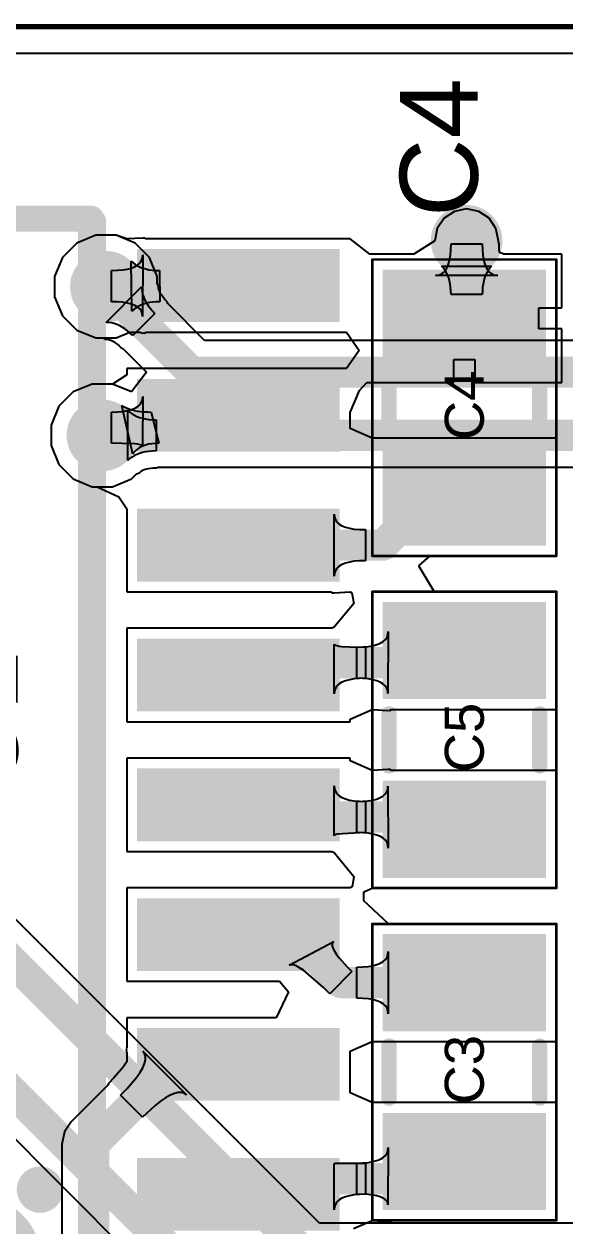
# Model space of a CAD drawing. Header units: inches. Extents: x 19.4 to 70.8, y 64.2 to 87.4.
# Drawn here: x 39.94 to 45.23, y 74.99 to 86.75 of the extents above; entities that cross this region are included whole.
import ezdxf

# ---------------------------------------------------------------- set-up
doc = ezdxf.new("R2010")
doc.units = ezdxf.units.IN
for name, color, linetype in [('Board', 56, 'Continuous'), ('Bottom Layer', 5, 'Continuous'), ('Mechanical 12', 56, 'Continuous'), ('Mechanical 16', 56, 'Continuous'), ('Top Courtyard', 56, 'Continuous'), ('Top Layer', 1, 'Continuous'), ('Top Overlay', 2, 'Continuous'), ('Top Paste', 8, 'Continuous'), ('Top Solder', 216, 'Continuous'), ('Via Holes', 16, 'Continuous')]:
    doc.layers.add(name, color=color, linetype=linetype)
doc.styles.add('Arial', font='', dxfattribs={"height": 0.2})
doc.styles.get('Arial').set_extended_font_data('Arial')

# ---------------------------------------------------------------- blocks, each defined once
blk = doc.blocks.new('C0805_4')
at = {"layer": 'Top Layer'}
for points in [[(0.75, 1.3), (0.75, 0.45), (-0.75, 0.45), (-0.75, 1.3)], [(0.75, -0.45), (0.75, -1.3), (-0.75, -1.3), (-0.75, -0.45)]]:
    blk.add_hatch(color=1, dxfattribs=at).paths.add_polyline_path(points)
at = {"layer": 'Top Paste'}
for points in [[(0.75, 1.3), (0.75, 0.45), (-0.75, 0.45), (-0.75, 1.3)], [(0.75, -0.45), (0.75, -1.3), (-0.75, -1.3), (-0.75, -0.45)]]:
    blk.add_hatch(color=8, dxfattribs=at).paths.add_polyline_path(points)
at = {"layer": 'Top Solder'}
for points in [[(0.8, 1.35), (0.8, 0.4), (-0.8, 0.4), (-0.8, 1.35)], [(0.8, -0.4), (0.8, -1.35), (-0.8, -1.35), (-0.8, -0.4)]]:
    blk.add_hatch(color=216, dxfattribs=at).paths.add_polyline_path(points)
at = {"layer": 'Top Courtyard'}
for points in [[(-0.9, 1.45, 0.0254, 0.0254, 0), (-0.9, -1.45, 0.0254, 0.0254, 0)], [(0.9, 1.45, 0.0254, 0.0254, 0), (-0.9, 1.45, 0.0254, 0.0254, 0)], [(0.9, 1.45, 0.0254, 0.0254, 0), (0.9, -1.45, 0.0254, 0.0254, 0)], [(0.9, -1.45, 0.0254, 0.0254, 0), (-0.9, -1.45, 0.0254, 0.0254, 0)]]:
    blk.add_lwpolyline(points, format="xyseb", dxfattribs=at)
for points in [[(-0.906, 1.45, 0.0127, 0.0127, 1), (-0.894, 1.45, 0.0127, 0.0127, 1)], [(-0.906, 1.45, 0.0127, 0.0127, 1), (-0.894, 1.45, 0.0127, 0.0127, 1)], [(0.894, 1.45, 0.0127, 0.0127, 1), (0.906, 1.45, 0.0127, 0.0127, 1)], [(0.894, 1.45, 0.0127, 0.0127, 1), (0.906, 1.45, 0.0127, 0.0127, 1)], [(-0.906, -1.45, 0.0127, 0.0127, 1), (-0.894, -1.45, 0.0127, 0.0127, 1)], [(-0.906, -1.45, 0.0127, 0.0127, 1), (-0.894, -1.45, 0.0127, 0.0127, 1)], [(0.894, -1.45, 0.0127, 0.0127, 1), (0.906, -1.45, 0.0127, 0.0127, 1)], [(0.894, -1.45, 0.0127, 0.0127, 1), (0.906, -1.45, 0.0127, 0.0127, 1)]]:
    blk.add_lwpolyline(points, format="xyseb", close=True, dxfattribs=at)
at = {"layer": 'Top Overlay'}
for points in [[(-0.737, 0.254, 0.152, 0.152, 0), (-0.737, -0.254, 0.152, 0.152, 0)], [(0.737, -0.254, 0.152, 0.152, 0), (0.737, 0.254, 0.152, 0.152, 0)]]:
    blk.add_lwpolyline(points, format="xyseb", dxfattribs=at)
for points in [[(-0.775, 0.254, 0.0762, 0.0762, 1), (-0.699, 0.254, 0.0762, 0.0762, 1)], [(0.699, 0.254, 0.0762, 0.0762, 1), (0.775, 0.254, 0.0762, 0.0762, 1)], [(-0.775, -0.254, 0.0762, 0.0762, 1), (-0.699, -0.254, 0.0762, 0.0762, 1)], [(0.699, -0.254, 0.0762, 0.0762, 1), (0.775, -0.254, 0.0762, 0.0762, 1)]]:
    blk.add_lwpolyline(points, format="xyseb", close=True, dxfattribs=at)
at = {"layer": 'Mechanical 12', "style": 'Arial'}
blk.add_text('C5', height=0.381, rotation=-90, dxfattribs=at).set_placement((-0.19, 0.317))
blk = doc.blocks.new('C0805_5')
at = {"layer": 'Top Layer'}
for points in [[(0.75, 1.3), (0.75, 0.45), (-0.75, 0.45), (-0.75, 1.3)], [(0.75, -0.45), (0.75, -1.3), (-0.75, -1.3), (-0.75, -0.45)]]:
    blk.add_hatch(color=1, dxfattribs=at).paths.add_polyline_path(points)
at = {"layer": 'Top Paste'}
for points in [[(0.75, 1.3), (0.75, 0.45), (-0.75, 0.45), (-0.75, 1.3)], [(0.75, -0.45), (0.75, -1.3), (-0.75, -1.3), (-0.75, -0.45)]]:
    blk.add_hatch(color=8, dxfattribs=at).paths.add_polyline_path(points)
at = {"layer": 'Top Solder'}
for points in [[(0.8, 1.35), (0.8, 0.4), (-0.8, 0.4), (-0.8, 1.35)], [(0.8, -0.4), (0.8, -1.35), (-0.8, -1.35), (-0.8, -0.4)]]:
    blk.add_hatch(color=216, dxfattribs=at).paths.add_polyline_path(points)
at = {"layer": 'Top Courtyard'}
for points in [[(-0.9, 1.45, 0.0254, 0.0254, 0), (-0.9, -1.45, 0.0254, 0.0254, 0)], [(0.9, 1.45, 0.0254, 0.0254, 0), (-0.9, 1.45, 0.0254, 0.0254, 0)], [(0.9, 1.45, 0.0254, 0.0254, 0), (0.9, -1.45, 0.0254, 0.0254, 0)], [(0.9, -1.45, 0.0254, 0.0254, 0), (-0.9, -1.45, 0.0254, 0.0254, 0)]]:
    blk.add_lwpolyline(points, format="xyseb", dxfattribs=at)
for points in [[(-0.906, 1.45, 0.0127, 0.0127, 1), (-0.894, 1.45, 0.0127, 0.0127, 1)], [(-0.906, 1.45, 0.0127, 0.0127, 1), (-0.894, 1.45, 0.0127, 0.0127, 1)], [(0.894, 1.45, 0.0127, 0.0127, 1), (0.906, 1.45, 0.0127, 0.0127, 1)], [(0.894, 1.45, 0.0127, 0.0127, 1), (0.906, 1.45, 0.0127, 0.0127, 1)], [(-0.906, -1.45, 0.0127, 0.0127, 1), (-0.894, -1.45, 0.0127, 0.0127, 1)], [(-0.906, -1.45, 0.0127, 0.0127, 1), (-0.894, -1.45, 0.0127, 0.0127, 1)], [(0.894, -1.45, 0.0127, 0.0127, 1), (0.906, -1.45, 0.0127, 0.0127, 1)], [(0.894, -1.45, 0.0127, 0.0127, 1), (0.906, -1.45, 0.0127, 0.0127, 1)]]:
    blk.add_lwpolyline(points, format="xyseb", close=True, dxfattribs=at)
at = {"layer": 'Top Overlay'}
for points in [[(-0.737, 0.254, 0.152, 0.152, 0), (-0.737, -0.254, 0.152, 0.152, 0)], [(0.737, -0.254, 0.152, 0.152, 0), (0.737, 0.254, 0.152, 0.152, 0)]]:
    blk.add_lwpolyline(points, format="xyseb", dxfattribs=at)
for points in [[(-0.775, 0.254, 0.0762, 0.0762, 1), (-0.699, 0.254, 0.0762, 0.0762, 1)], [(0.698, 0.254, 0.0762, 0.0762, 1), (0.775, 0.254, 0.0762, 0.0762, 1)], [(-0.775, -0.254, 0.0762, 0.0762, 1), (-0.699, -0.254, 0.0762, 0.0762, 1)], [(0.698, -0.254, 0.0762, 0.0762, 1), (0.775, -0.254, 0.0762, 0.0762, 1)]]:
    blk.add_lwpolyline(points, format="xyseb", close=True, dxfattribs=at)
at = {"layer": 'Mechanical 12', "style": 'Arial'}
blk.add_text('C4', height=0.381, rotation=-90, dxfattribs=at).set_placement((-0.19, 0.317))
blk = doc.blocks.new('C0805_6')
at = {"layer": 'Top Layer'}
for points in [[(0.75, 1.3), (0.75, 0.45), (-0.75, 0.45), (-0.75, 1.3)], [(0.75, -0.45), (0.75, -1.3), (-0.75, -1.3), (-0.75, -0.45)]]:
    blk.add_hatch(color=1, dxfattribs=at).paths.add_polyline_path(points)
at = {"layer": 'Top Paste'}
for points in [[(0.75, 1.3), (0.75, 0.45), (-0.75, 0.45), (-0.75, 1.3)], [(0.75, -0.45), (0.75, -1.3), (-0.75, -1.3), (-0.75, -0.45)]]:
    blk.add_hatch(color=8, dxfattribs=at).paths.add_polyline_path(points)
at = {"layer": 'Top Solder'}
for points in [[(0.8, 1.35), (0.8, 0.4), (-0.8, 0.4), (-0.8, 1.35)], [(0.8, -0.4), (0.8, -1.35), (-0.8, -1.35), (-0.8, -0.4)]]:
    blk.add_hatch(color=216, dxfattribs=at).paths.add_polyline_path(points)
at = {"layer": 'Top Courtyard'}
for points in [[(-0.9, 1.45, 0.0254, 0.0254, 0), (-0.9, -1.45, 0.0254, 0.0254, 0)], [(0.9, 1.45, 0.0254, 0.0254, 0), (-0.9, 1.45, 0.0254, 0.0254, 0)], [(0.9, 1.45, 0.0254, 0.0254, 0), (0.9, -1.45, 0.0254, 0.0254, 0)], [(0.9, -1.45, 0.0254, 0.0254, 0), (-0.9, -1.45, 0.0254, 0.0254, 0)]]:
    blk.add_lwpolyline(points, format="xyseb", dxfattribs=at)
for points in [[(-0.906, 1.45, 0.0127, 0.0127, 1), (-0.894, 1.45, 0.0127, 0.0127, 1)], [(-0.906, 1.45, 0.0127, 0.0127, 1), (-0.894, 1.45, 0.0127, 0.0127, 1)], [(0.894, 1.45, 0.0127, 0.0127, 1), (0.906, 1.45, 0.0127, 0.0127, 1)], [(0.894, 1.45, 0.0127, 0.0127, 1), (0.906, 1.45, 0.0127, 0.0127, 1)], [(-0.906, -1.45, 0.0127, 0.0127, 1), (-0.894, -1.45, 0.0127, 0.0127, 1)], [(-0.906, -1.45, 0.0127, 0.0127, 1), (-0.894, -1.45, 0.0127, 0.0127, 1)], [(0.894, -1.45, 0.0127, 0.0127, 1), (0.906, -1.45, 0.0127, 0.0127, 1)], [(0.894, -1.45, 0.0127, 0.0127, 1), (0.906, -1.45, 0.0127, 0.0127, 1)]]:
    blk.add_lwpolyline(points, format="xyseb", close=True, dxfattribs=at)
at = {"layer": 'Top Overlay'}
for points in [[(-0.737, -0.254, 0.152, 0.152, 0), (-0.737, 0.254, 0.152, 0.152, 0)], [(0.737, -0.254, 0.152, 0.152, 0), (0.737, 0.254, 0.152, 0.152, 0)]]:
    blk.add_lwpolyline(points, format="xyseb", dxfattribs=at)
for points in [[(-0.775, 0.254, 0.0762, 0.0762, 1), (-0.699, 0.254, 0.0762, 0.0762, 1)], [(0.699, 0.254, 0.0762, 0.0762, 1), (0.775, 0.254, 0.0762, 0.0762, 1)], [(-0.775, -0.254, 0.0762, 0.0762, 1), (-0.699, -0.254, 0.0762, 0.0762, 1)], [(0.699, -0.254, 0.0762, 0.0762, 1), (0.775, -0.254, 0.0762, 0.0762, 1)]]:
    blk.add_lwpolyline(points, format="xyseb", close=True, dxfattribs=at)
at = {"layer": 'Mechanical 12', "style": 'Arial'}
blk.add_text('C3', height=0.381, rotation=-90, dxfattribs=at).set_placement((-0.19, 0.317))
blk = doc.blocks.new('SOIC16N_9')
at = {"layer": 'Top Layer'}
for points in [[(-1.6, 4.75), (-1.6, 4.14), (-3.48, 4.14), (-3.48, 4.75)], [(3.48, 4.75), (3.48, 4.14), (1.6, 4.14), (1.6, 4.75)], [(-1.6, 3.48), (-1.6, 2.87), (-3.48, 2.87), (-3.48, 3.48)], [(3.48, 3.48), (3.48, 2.87), (1.6, 2.87), (1.6, 3.48)], [(-1.6, 2.21), (-1.6, 1.6), (-3.48, 1.6), (-3.48, 2.21)], [(3.48, 2.21), (3.48, 1.6), (1.6, 1.6), (1.6, 2.21)], [(-1.6, 0.94), (-1.6, 0.33), (-3.48, 0.33), (-3.48, 0.94)], [(3.48, 0.94), (3.48, 0.33), (1.6, 0.33), (1.6, 0.94)], [(-1.6, -0.33), (-1.6, -0.94), (-3.48, -0.94), (-3.48, -0.33)], [(3.48, -0.33), (3.48, -0.94), (1.6, -0.94), (1.6, -0.33)], [(-1.6, -1.6), (-1.6, -2.21), (-3.48, -2.21), (-3.48, -1.6)], [(3.48, -1.6), (3.48, -2.21), (1.6, -2.21), (1.6, -1.6)], [(-1.6, -2.87), (-1.6, -3.48), (-3.48, -3.48), (-3.48, -2.87)], [(3.48, -2.87), (3.48, -3.48), (1.6, -3.48), (1.6, -2.87)], [(-1.6, -4.14), (-1.6, -4.75), (-3.48, -4.75), (-3.48, -4.14)], [(3.48, -4.14), (3.48, -4.75), (1.6, -4.75), (1.6, -4.14)]]:
    blk.add_hatch(color=1, dxfattribs=at).paths.add_polyline_path(points)
at = {"layer": 'Top Paste'}
for points in [[(-1.6, 4.75), (-1.6, 4.14), (-3.48, 4.14), (-3.48, 4.75)], [(3.48, 4.75), (3.48, 4.14), (1.6, 4.14), (1.6, 4.75)], [(-1.6, 3.48), (-1.6, 2.87), (-3.48, 2.87), (-3.48, 3.48)], [(3.48, 3.48), (3.48, 2.87), (1.6, 2.87), (1.6, 3.48)], [(-1.6, 2.21), (-1.6, 1.6), (-3.48, 1.6), (-3.48, 2.21)], [(3.48, 2.21), (3.48, 1.6), (1.6, 1.6), (1.6, 2.21)], [(-1.6, 0.94), (-1.6, 0.33), (-3.48, 0.33), (-3.48, 0.94)], [(3.48, 0.94), (3.48, 0.33), (1.6, 0.33), (1.6, 0.94)], [(-1.6, -0.33), (-1.6, -0.94), (-3.48, -0.94), (-3.48, -0.33)], [(3.48, -0.33), (3.48, -0.94), (1.6, -0.94), (1.6, -0.33)], [(-1.6, -1.6), (-1.6, -2.21), (-3.48, -2.21), (-3.48, -1.6)], [(3.48, -1.6), (3.48, -2.21), (1.6, -2.21), (1.6, -1.6)], [(-1.6, -2.87), (-1.6, -3.48), (-3.48, -3.48), (-3.48, -2.87)], [(3.48, -2.87), (3.48, -3.48), (1.6, -3.48), (1.6, -2.87)], [(-1.6, -4.14), (-1.6, -4.75), (-3.48, -4.75), (-3.48, -4.14)], [(3.48, -4.14), (3.48, -4.75), (1.6, -4.75), (1.6, -4.14)]]:
    blk.add_hatch(color=8, dxfattribs=at).paths.add_polyline_path(points)
at = {"layer": 'Top Solder'}
for points in [[(-1.549, 4.801), (-1.549, 4.089), (-3.531, 4.089), (-3.531, 4.801)], [(3.531, 4.801), (3.531, 4.089), (1.549, 4.089), (1.549, 4.801)], [(-1.549, 3.531), (-1.549, 2.819), (-3.531, 2.819), (-3.531, 3.531)], [(3.531, 3.531), (3.531, 2.819), (1.549, 2.819), (1.549, 3.531)], [(-1.549, 2.261), (-1.549, 1.549), (-3.531, 1.549), (-3.531, 2.261)], [(3.531, 2.261), (3.531, 1.549), (1.549, 1.549), (1.549, 2.261)], [(-1.549, 0.991), (-1.549, 0.279), (-3.531, 0.279), (-3.531, 0.991)], [(3.531, 0.991), (3.531, 0.279), (1.549, 0.279), (1.549, 0.991)], [(-1.549, -0.279), (-1.549, -0.991), (-3.531, -0.991), (-3.531, -0.279)], [(3.531, -0.279), (3.531, -0.991), (1.549, -0.991), (1.549, -0.279)], [(-1.549, -1.549), (-1.549, -2.261), (-3.531, -2.261), (-3.531, -1.549)], [(3.531, -1.549), (3.531, -2.261), (1.549, -2.261), (1.549, -1.549)], [(-1.549, -2.819), (-1.549, -3.531), (-3.531, -3.531), (-3.531, -2.819)], [(3.531, -2.819), (3.531, -3.531), (1.549, -3.531), (1.549, -2.819)], [(-1.549, -4.089), (-1.549, -4.801), (-3.531, -4.801), (-3.531, -4.089)], [(3.531, -4.089), (3.531, -4.801), (1.549, -4.801), (1.549, -4.089)]]:
    blk.add_hatch(color=216, dxfattribs=at).paths.add_polyline_path(points)
at = {"layer": 'Mechanical 16'}
for points in [[(-1.1, 5, 0.254, 0.254, 0), (-1.1, -5.1, 0.254, 0.254, 0)], [(1.1, 5, 0.254, 0.254, 0), (-1, 5, 0.254, 0.254, 0)], [(1.1, 5, 0.254, 0.254, 0), (1.1, -5.1, 0.254, 0.254, 0)], [(1.1, -5.1, 0.254, 0.254, 0), (-1.1, -5.1, 0.254, 0.254, 0)]]:
    blk.add_lwpolyline(points, format="xyseb", dxfattribs=at)
for points in [[(-1.163, 5, 0.127, 0.127, 1), (-1.036, 5, 0.127, 0.127, 1)], [(-1.063, 5, 0.127, 0.127, 1), (-0.936, 5, 0.127, 0.127, 1)], [(1.037, 5, 0.127, 0.127, 1), (1.164, 5, 0.127, 0.127, 1)], [(1.037, 5, 0.127, 0.127, 1), (1.164, 5, 0.127, 0.127, 1)], [(-0.5, 4.4, 0.254, 0.254, 1), (-0.7, 4.4, 0.254, 0.254, 1)], [(-0.763, 4.4, 0.127, 0.127, 1), (-0.636, 4.4, 0.127, 0.127, 1)], [(-0.563, 4.4, 0.127, 0.127, 1), (-0.436, 4.4, 0.127, 0.127, 1)], [(-1.163, -5.1, 0.127, 0.127, 1), (-1.036, -5.1, 0.127, 0.127, 1)], [(-1.163, -5.1, 0.127, 0.127, 1), (-1.036, -5.1, 0.127, 0.127, 1)], [(1.037, -5.1, 0.127, 0.127, 1), (1.164, -5.1, 0.127, 0.127, 1)], [(1.037, -5.1, 0.127, 0.127, 1), (1.164, -5.1, 0.127, 0.127, 1)]]:
    blk.add_lwpolyline(points, format="xyseb", close=True, dxfattribs=at)
at = {"layer": 'Top Overlay'}
for points in [[(-1.6, 5.075, 0.203, 0.203, 0), (-3.475, 5.084, 0.203, 0.203, 0)], [(-1.143, 5.08, 0.203, 0.203, 0), (-1.143, -5.08, 0.203, 0.203, 0)], [(-0.508, 5.08, 0.203, 0.203, 0), (-1.143, 5.08, 0.203, 0.203, 0)], [(0.508, 5.08, 0.203, 0.203, -1), (-0.508, 5.08, 0.203, 0.203, 0)], [(1.143, 5.08, 0.203, 0.203, 0), (0.508, 5.08, 0.203, 0.203, 0)], [(1.143, 5.08, 0.203, 0.203, 0), (1.143, -5.08, 0.203, 0.203, 0)], [(1.143, -5.08, 0.203, 0.203, 0), (-1.143, -5.08, 0.203, 0.203, 0)]]:
    blk.add_lwpolyline(points, format="xyseb", dxfattribs=at)
for points in [[(-3.526, 5.084, 0.102, 0.102, 1), (-3.424, 5.084, 0.102, 0.102, 1)], [(-1.651, 5.075, 0.102, 0.102, 1), (-1.549, 5.075, 0.102, 0.102, 1)], [(-1.194, 5.08, 0.102, 0.102, 1), (-1.092, 5.08, 0.102, 0.102, 1)], [(-1.194, 5.08, 0.102, 0.102, 1), (-1.092, 5.08, 0.102, 0.102, 1)], [(-0.559, 5.08, 0.102, 0.102, 1), (-0.457, 5.08, 0.102, 0.102, 1)], [(-0.559, 5.08, 0.102, 0.102, 1), (-0.457, 5.08, 0.102, 0.102, 1)], [(0.457, 5.08, 0.102, 0.102, 1), (0.559, 5.08, 0.102, 0.102, 1)], [(0.457, 5.08, 0.102, 0.102, 1), (0.559, 5.08, 0.102, 0.102, 1)], [(1.092, 5.08, 0.102, 0.102, 1), (1.194, 5.08, 0.102, 0.102, 1)], [(1.092, 5.08, 0.102, 0.102, 1), (1.194, 5.08, 0.102, 0.102, 1)], [(-1.194, -5.08, 0.102, 0.102, 1), (-1.092, -5.08, 0.102, 0.102, 1)], [(-1.194, -5.08, 0.102, 0.102, 1), (-1.092, -5.08, 0.102, 0.102, 1)], [(1.092, -5.08, 0.102, 0.102, 1), (1.194, -5.08, 0.102, 0.102, 1)], [(1.092, -5.08, 0.102, 0.102, 1), (1.194, -5.08, 0.102, 0.102, 1)]]:
    blk.add_lwpolyline(points, format="xyseb", close=True, dxfattribs=at)
at = {"layer": 'Mechanical 12', "style": 'Arial'}
blk.add_text('U1', height=0.762, rotation=-90, dxfattribs=at).set_placement((-0.381, 0.485))

msp = doc.modelspace()

# ---------------------------------------------------------------- hatches: boundary and pattern name
at = {"layer": 'Bottom Layer'}
h = msp.add_hatch(color=5, dxfattribs=at)
edge = h.paths.add_edge_path()
edge.add_arc((44.272, 84.633), 0.35, 0, 360)
h = msp.add_hatch(color=5, dxfattribs=at)
edge = h.paths.add_edge_path()
edge.add_arc((40.744, 84.184), 0.35, 0, 360)
h = msp.add_hatch(color=5, dxfattribs=at)
edge = h.paths.add_edge_path()
edge.add_arc((40.71, 82.729), 0.35, 0, 360)
at = {"layer": 'Top Layer'}
h = msp.add_hatch(color=1, dxfattribs=at)
edge = h.paths.add_edge_path()
edge.add_arc((44.272, 84.633), 0.35, 0, 360)
h = msp.add_hatch(color=1, dxfattribs=at)
edge = h.paths.add_edge_path()
edge.add_arc((40.744, 84.184), 0.35, 0, 360)
h = msp.add_hatch(color=1, dxfattribs=at)
edge = h.paths.add_edge_path()
edge.add_arc((40.71, 82.729), 0.35, 0, 360)
at = {"layer": 'Via Holes'}
h = msp.add_hatch(color=7, dxfattribs=at)
edge = h.paths.add_edge_path()
edge.add_arc((44.272, 84.633), 0.2, 0, 360)
h = msp.add_hatch(color=7, dxfattribs=at)
edge = h.paths.add_edge_path()
edge.add_arc((40.744, 84.184), 0.2, 0, 360)
h = msp.add_hatch(color=7, dxfattribs=at)
edge = h.paths.add_edge_path()
edge.add_arc((40.71, 82.729), 0.2, 0, 360)

# ---------------------------------------------------------------- linework, layer by layer
at = {"layer": 'Board'}
msp.add_lwpolyline([(25.357, 86.728, 0.0508, 0.0508, 0), (63.5, 86.728, 0.0508, 0.0508, 0)], format="xyseb", dxfattribs=at)
at = {"layer": 'Bottom Layer'}
for p, q in [((25.616, 86.469), (63.241, 86.469)), ((40.645, 84.687), (40.46, 84.61)), ((40.844, 84.687), (40.645, 84.687)), ((41.029, 84.61), (40.844, 84.687)), ((40.46, 84.61), (40.319, 84.469)), ((41.17, 84.469), (41.029, 84.61)), ((40.319, 84.469), (40.242, 84.284)), ((41.247, 84.284), (41.17, 84.469)), ((40.242, 84.284), (40.242, 84.085)), ((41.247, 84.214), (41.247, 84.284)), ((41.259, 84.188), (41.247, 84.214)), ((40.242, 84.085), (40.319, 83.9)), ((40.748, 83.834), (41.094, 84.181)), ((41.094, 84.181), (41.096, 84.155)), ((41.096, 84.155), (41.099, 84.129)), ((41.099, 84.129), (41.106, 84.103)), ((41.106, 84.103), (41.114, 84.077)), ((41.114, 84.077), (41.126, 84.051)), ((41.26, 84.17), (41.259, 84.188)), ((41.261, 84.16), (41.26, 84.17)), ((41.264, 84.15), (41.261, 84.16)), ((41.268, 84.138), (41.264, 84.15)), ((41.274, 84.124), (41.268, 84.138)), ((41.282, 84.11), (41.274, 84.124)), ((41.293, 84.093), (41.282, 84.11)), ((41.306, 84.076), (41.293, 84.093)), ((41.322, 84.057), (41.306, 84.076)), ((41.126, 84.051), (41.14, 84.025)), ((41.14, 84.025), (41.157, 83.999)), ((41.157, 83.999), (41.177, 83.973)), ((41.177, 83.973), (41.199, 83.947)), ((41.343, 84.035), (41.322, 84.057)), ((41.349, 84.02), (41.343, 84.035)), ((41.71, 83.659), (41.349, 84.02)), ((40.319, 83.9), (40.46, 83.759)), ((41.224, 83.921), (41.008, 83.705)), ((41.199, 83.947), (41.224, 83.921)), ((40.46, 83.759), (40.645, 83.682)), ((40.774, 83.833), (40.748, 83.834)), ((40.8, 83.83), (40.774, 83.833)), ((40.826, 83.823), (40.8, 83.83)), ((40.852, 83.814), (40.826, 83.823)), ((40.878, 83.803), (40.852, 83.814)), ((40.904, 83.789), (40.878, 83.803)), ((40.93, 83.772), (40.904, 83.789)), ((40.956, 83.752), (40.93, 83.772)), ((40.982, 83.73), (40.956, 83.752)), ((41.008, 83.705), (40.982, 83.73)), ((40.645, 83.682), (40.714, 83.682)), ((40.714, 83.682), (40.741, 83.67)), ((40.741, 83.67), (40.759, 83.669)), ((40.759, 83.669), (40.769, 83.668)), ((40.769, 83.668), (40.779, 83.665)), ((40.779, 83.665), (40.791, 83.661)), ((40.791, 83.661), (40.805, 83.655)), ((40.805, 83.655), (40.819, 83.647)), ((40.819, 83.647), (40.835, 83.636)), ((40.835, 83.636), (40.853, 83.623)), ((40.853, 83.623), (40.872, 83.607)), ((40.872, 83.607), (40.894, 83.586)), ((58.982, 83.659), (41.71, 83.659)), ((40.894, 83.586), (40.909, 83.58)), ((40.909, 83.58), (41.141, 83.348)), ((41.141, 83.348), (40.995, 83.155)), ((40.425, 83.155), (40.284, 83.014)), ((40.61, 83.231), (40.425, 83.155)), ((40.81, 83.231), (40.61, 83.231)), ((40.995, 83.155), (40.81, 83.231)), ((40.284, 83.014), (40.208, 82.829)), ((40.96, 82.484), (40.96, 82.974)), ((40.96, 82.974), (40.979, 82.956)), ((40.979, 82.956), (41, 82.941)), ((41, 82.941), (41.023, 82.927)), ((41.023, 82.927), (41.048, 82.915)), ((41.048, 82.915), (41.074, 82.904)), ((41.074, 82.904), (41.103, 82.896)), ((40.208, 82.829), (40.208, 82.629)), ((41.103, 82.896), (41.133, 82.89)), ((41.133, 82.89), (41.165, 82.885)), ((41.165, 82.885), (41.199, 82.882)), ((41.199, 82.882), (41.235, 82.881)), ((41.235, 82.881), (41.235, 82.577)), ((40.208, 82.629), (40.284, 82.444)), ((41.074, 82.553), (41.048, 82.543)), ((41.103, 82.562), (41.074, 82.553)), ((41.133, 82.568), (41.103, 82.562)), ((41.165, 82.573), (41.133, 82.568)), ((41.199, 82.576), (41.165, 82.573)), ((41.235, 82.577), (41.199, 82.576)), ((40.284, 82.444), (40.425, 82.303)), ((40.979, 82.502), (40.96, 82.484)), ((41, 82.517), (40.979, 82.502)), ((41.023, 82.531), (41, 82.517)), ((41.048, 82.543), (41.023, 82.531)), ((40.995, 82.303), (41.044, 82.352)), ((41.044, 82.352), (41.072, 82.363)), ((41.072, 82.363), (41.085, 82.375)), ((41.085, 82.375), (41.093, 82.381)), ((41.093, 82.381), (41.102, 82.386)), ((41.102, 82.386), (41.113, 82.392)), ((41.113, 82.392), (41.127, 82.397)), ((41.127, 82.397), (41.143, 82.402)), ((41.143, 82.402), (41.162, 82.406)), ((41.162, 82.406), (41.184, 82.409)), ((41.184, 82.409), (41.208, 82.411)), ((41.208, 82.411), (41.239, 82.412)), ((41.239, 82.412), (41.254, 82.418)), ((41.254, 82.418), (54.392, 82.418)), ((40.425, 82.303), (40.61, 82.227)), ((40.61, 82.227), (40.81, 82.227)), ((40.81, 82.227), (40.995, 82.303)), ((42.833, 75.021), (38.875, 78.979)), ((38.435, 77.264), (42.339, 73.36)), ((58.67, 75.021), (42.833, 75.021))]:
    msp.add_line(p, q, dxfattribs=at)
for points in [[(40.744, 84.184, 0.305, 0.305, 0), (41.581, 83.348, 0.305, 0.305, 0)], [(41.581, 83.348, 0.305, 0.305, 0), (58.982, 83.348, 0.305, 0.305, 0)], [(40.71, 82.729, 0.305, 0.305, 0), (54.521, 82.729, 0.305, 0.305, 0)], [(38.271, 79.144, 0.305, 0.305, 0), (42.704, 74.71, 0.305, 0.305, 0)], [(38.271, 77.869, 0.305, 0.305, 0), (42.559, 73.58, 0.305, 0.305, 0)]]:
    msp.add_lwpolyline(points, format="xyseb", dxfattribs=at)
for points in [[(40.668, 84.184, 0.152, 0.152, 1), (40.821, 84.184, 0.152, 0.152, 1)], [(41.505, 83.348, 0.152, 0.152, 1), (41.657, 83.348, 0.152, 0.152, 1)], [(41.505, 83.348, 0.152, 0.152, 1), (41.657, 83.348, 0.152, 0.152, 1)], [(40.634, 82.729, 0.152, 0.152, 1), (40.786, 82.729, 0.152, 0.152, 1)]]:
    msp.add_lwpolyline(points, format="xyseb", close=True, dxfattribs=at)
at = {"layer": 'Top Layer'}
for p, q in [((25.616, 86.469), (63.241, 86.469)), ((44.153, 84.92), (44.052, 84.853)), ((44.272, 84.944), (44.153, 84.92)), ((44.391, 84.92), (44.272, 84.944)), ((44.492, 84.853), (44.391, 84.92)), ((44.052, 84.853), (43.985, 84.752)), ((44.559, 84.752), (44.492, 84.853)), ((40.645, 84.687), (40.46, 84.61)), ((40.844, 84.687), (40.645, 84.687)), ((40.89, 84.671), (40.844, 84.687)), ((40.948, 84.652), (40.89, 84.671)), ((43.985, 84.752), (43.961, 84.633)), ((44.583, 84.633), (44.559, 84.752)), ((40.46, 84.61), (40.319, 84.469)), ((41.107, 84.659), (40.948, 84.652)), ((41.111, 84.658), (41.107, 84.659)), ((41.125, 84.658), (41.111, 84.658)), ((41.136, 84.652), (41.125, 84.658)), ((41.202, 84.652), (41.136, 84.652)), ((43.105, 84.652), (41.202, 84.652)), ((43.132, 84.652), (43.105, 84.652)), ((43.324, 84.503), (43.132, 84.652)), ((43.961, 84.633), (43.756, 84.503)), ((44.118, 84.543), (44.12, 84.602)), ((44.12, 84.602), (44.425, 84.602)), ((44.425, 84.602), (44.426, 84.543)), ((44.583, 84.621), (44.583, 84.633)), ((44.59, 84.606), (44.583, 84.621)), ((44.591, 84.553), (44.59, 84.606)), ((44.594, 84.517), (44.591, 84.553)), ((40.319, 84.469), (40.242, 84.284)), ((40.998, 83.943), (40.991, 84.433)), ((40.991, 84.433), (41.01, 84.416)), ((41.078, 84.417), (41.094, 84.44)), ((41.094, 84.44), (41.103, 84.466)), ((41.103, 84.466), (41.106, 84.495)), ((41.106, 84.495), (41.103, 83.893)), ((43.756, 84.503), (43.324, 84.503)), ((44.095, 84.405), (44.106, 84.445)), ((44.106, 84.445), (44.114, 84.491)), ((44.114, 84.491), (44.118, 84.543)), ((44.426, 84.543), (44.431, 84.491)), ((44.431, 84.491), (44.438, 84.445)), ((44.438, 84.445), (44.449, 84.405)), ((44.629, 84.504), (44.594, 84.517)), ((44.629, 84.503), (44.629, 84.504)), ((45.203, 84.503), (44.629, 84.503)), ((45.203, 83.977), (45.203, 84.503)), ((40.798, 84.342), (40.857, 84.344)), ((40.798, 84.037), (40.798, 84.342)), ((40.857, 84.344), (40.909, 84.348)), ((40.909, 84.348), (40.955, 84.356)), ((40.955, 84.356), (40.995, 84.366)), ((40.995, 84.366), (41.029, 84.38)), ((41.01, 84.416), (41.031, 84.4)), ((41.029, 84.38), (41.057, 84.397)), ((41.031, 84.4), (41.054, 84.387)), ((41.054, 84.387), (41.079, 84.375)), ((41.057, 84.397), (41.078, 84.417)), ((41.079, 84.375), (41.106, 84.365)), ((41.106, 84.365), (41.134, 84.357)), ((41.134, 84.357), (41.165, 84.35)), ((41.165, 84.35), (41.197, 84.346)), ((41.197, 84.346), (41.231, 84.343)), ((41.231, 84.343), (41.267, 84.342)), ((41.267, 84.342), (41.272, 84.037)), ((44.022, 84.306), (44.045, 84.322)), ((44.045, 84.364), (44.027, 84.383)), ((44.027, 84.383), (44.517, 84.383)), ((44.061, 84.343), (44.045, 84.364)), ((44.045, 84.322), (44.065, 84.343)), ((44.074, 84.32), (44.061, 84.343)), ((44.065, 84.343), (44.082, 84.371)), ((44.086, 84.295), (44.074, 84.32)), ((44.082, 84.371), (44.095, 84.405)), ((44.449, 84.405), (44.463, 84.371)), ((44.47, 84.32), (44.458, 84.295)), ((44.463, 84.371), (44.479, 84.343)), ((44.484, 84.343), (44.47, 84.32)), ((44.479, 84.343), (44.499, 84.322)), ((44.5, 84.364), (44.484, 84.343)), ((44.499, 84.322), (44.522, 84.306)), ((44.517, 84.383), (44.5, 84.364)), ((40.242, 84.284), (40.242, 84.085)), ((43.967, 84.294), (43.996, 84.297)), ((44.577, 84.294), (43.967, 84.294)), ((43.996, 84.297), (44.022, 84.306)), ((44.097, 84.269), (44.086, 84.295)), ((44.105, 84.24), (44.097, 84.269)), ((44.111, 84.21), (44.105, 84.24)), ((44.116, 84.178), (44.111, 84.21)), ((44.433, 84.21), (44.428, 84.178)), ((44.439, 84.24), (44.433, 84.21)), ((44.448, 84.269), (44.439, 84.24)), ((44.458, 84.295), (44.448, 84.269)), ((44.522, 84.306), (44.548, 84.297)), ((44.548, 84.297), (44.577, 84.294)), ((40.242, 84.085), (40.319, 83.9)), ((44.119, 84.144), (44.116, 84.178)), ((44.12, 84.108), (44.119, 84.144)), ((44.425, 84.108), (44.12, 84.108)), ((44.426, 84.144), (44.425, 84.108)), ((44.428, 84.178), (44.426, 84.144)), ((40.856, 84.036), (40.798, 84.037)), ((40.908, 84.032), (40.856, 84.036)), ((40.954, 84.024), (40.908, 84.032)), ((40.994, 84.014), (40.954, 84.024)), ((41.027, 84.001), (40.994, 84.014)), ((41.017, 83.961), (40.998, 83.943)), ((41.038, 83.977), (41.017, 83.961)), ((41.054, 83.985), (41.027, 84.001)), ((41.06, 83.991), (41.038, 83.977)), ((41.076, 83.967), (41.054, 83.985)), ((41.085, 84.003), (41.06, 83.991)), ((41.091, 83.945), (41.076, 83.967)), ((41.111, 84.014), (41.085, 84.003)), ((41.14, 84.022), (41.111, 84.014)), ((41.17, 84.029), (41.14, 84.022)), ((41.202, 84.034), (41.17, 84.029)), ((41.236, 84.036), (41.202, 84.034)), ((41.272, 84.037), (41.236, 84.036)), ((44.978, 83.773), (44.978, 83.977)), ((44.978, 83.977), (45.203, 83.977)), ((40.319, 83.9), (40.46, 83.759)), ((41.1, 83.921), (41.091, 83.945)), ((41.103, 83.893), (41.1, 83.921)), ((40.46, 83.759), (40.645, 83.682)), ((40.844, 83.682), (40.979, 83.738)), ((40.979, 83.738), (41.08, 83.738)), ((41.08, 83.738), (41.102, 83.728)), ((41.102, 83.728), (41.112, 83.732)), ((41.112, 83.732), (41.122, 83.729)), ((41.122, 83.729), (41.137, 83.738)), ((41.137, 83.738), (43.097, 83.738)), ((43.097, 83.738), (43.221, 83.56)), ((45.203, 83.773), (44.978, 83.773)), ((45.203, 83.247), (45.203, 83.773)), ((40.645, 83.682), (40.844, 83.682)), ((43.221, 83.56), (43.097, 83.382)), ((43.077, 83.382), (40.948, 83.382)), ((40.948, 83.382), (40.948, 83.323)), ((43.097, 83.382), (43.077, 83.382)), ((44.148, 83.247), (44.148, 83.472)), ((44.148, 83.472), (44.352, 83.472)), ((44.352, 83.472), (44.352, 83.247)), ((40.948, 83.323), (40.81, 83.231)), ((40.425, 83.155), (40.284, 83.014)), ((40.61, 83.231), (40.425, 83.155)), ((40.81, 83.231), (40.61, 83.231)), ((43.132, 82.952), (43.226, 83.167)), ((43.226, 83.167), (43.297, 83.247)), ((43.297, 83.247), (43.336, 83.247)), ((43.336, 83.247), (44.148, 83.247)), ((44.352, 83.247), (45.203, 83.247)), ((41.007, 82.544), (40.901, 83.022)), ((40.901, 83.022), (40.922, 83.01)), ((41.057, 83.012), (41.078, 83.032)), ((41.078, 83.032), (41.094, 83.054)), ((41.094, 83.054), (41.103, 83.08)), ((41.103, 83.08), (41.106, 83.109)), ((41.106, 83.109), (41.103, 82.623)), ((40.284, 83.014), (40.208, 82.829)), ((40.798, 82.957), (40.857, 82.958)), ((40.798, 82.652), (40.798, 82.957)), ((40.857, 82.958), (40.909, 82.963)), ((40.909, 82.963), (40.955, 82.971)), ((40.922, 83.01), (40.945, 82.999)), ((40.945, 82.999), (40.969, 82.989)), ((40.955, 82.971), (40.995, 82.981)), ((40.969, 82.989), (40.995, 82.98)), ((40.995, 82.981), (41.029, 82.995)), ((40.995, 82.98), (41.022, 82.973)), ((41.022, 82.973), (41.052, 82.967)), ((41.029, 82.995), (41.057, 83.012)), ((41.052, 82.967), (41.115, 82.96)), ((41.115, 82.96), (41.15, 82.958)), ((41.15, 82.958), (41.186, 82.957)), ((41.186, 82.957), (41.262, 82.652)), ((43.132, 82.796), (43.132, 82.952)), ((40.208, 82.829), (40.208, 82.629)), ((43.348, 82.702), (43.132, 82.796)), ((43.386, 82.702), (43.348, 82.702)), ((45.152, 82.702), (43.386, 82.702)), ((45.152, 81.548), (45.152, 82.702)), ((40.208, 82.629), (40.284, 82.444)), ((40.908, 82.651), (40.798, 82.652)), ((41.027, 82.645), (40.908, 82.651)), ((41.022, 82.564), (41.007, 82.544)), ((41.039, 82.583), (41.022, 82.564)), ((41.054, 82.642), (41.027, 82.645)), ((41.058, 82.599), (41.039, 82.583)), ((41.076, 82.638), (41.054, 82.642)), ((41.08, 82.613), (41.058, 82.599)), ((41.091, 82.634), (41.076, 82.638)), ((41.104, 82.625), (41.08, 82.613)), ((41.1, 82.629), (41.091, 82.634)), ((41.103, 82.623), (41.1, 82.629)), ((41.131, 82.635), (41.104, 82.625)), ((41.16, 82.642), (41.131, 82.635)), ((41.192, 82.648), (41.16, 82.642)), ((41.225, 82.651), (41.192, 82.648)), ((41.262, 82.652), (41.225, 82.651)), ((40.284, 82.444), (40.425, 82.303)), ((40.425, 82.303), (40.61, 82.227)), ((40.61, 82.227), (40.659, 82.227)), ((40.659, 82.227), (40.872, 82.128)), ((40.872, 82.128), (40.872, 82.128)), ((40.872, 82.128), (40.872, 82.128)), ((40.872, 82.128), (40.872, 82.128)), ((40.872, 82.128), (40.948, 82.009)), ((40.948, 82.009), (40.948, 81.98)), ((40.948, 81.98), (40.948, 81.198)), ((42.977, 81.353), (42.977, 81.957)), ((42.977, 81.957), (42.98, 81.928)), ((42.98, 81.928), (42.989, 81.903)), ((42.989, 81.903), (43.004, 81.881)), ((43.004, 81.881), (43.026, 81.861)), ((43.026, 81.861), (43.053, 81.845)), ((43.053, 81.845), (43.086, 81.831)), ((43.086, 81.831), (43.126, 81.821)), ((43.126, 81.821), (43.172, 81.813)), ((43.172, 81.813), (43.224, 81.809)), ((43.224, 81.809), (43.282, 81.807)), ((43.282, 81.807), (43.282, 81.503)), ((43.126, 81.489), (43.086, 81.479)), ((43.172, 81.497), (43.126, 81.489)), ((43.224, 81.501), (43.172, 81.497)), ((43.282, 81.503), (43.224, 81.501)), ((43.809, 81.456), (43.914, 81.548)), ((43.914, 81.548), (45.152, 81.548)), ((42.98, 81.382), (42.977, 81.353)), ((42.989, 81.407), (42.98, 81.382)), ((43.004, 81.429), (42.989, 81.407)), ((43.026, 81.449), (43.004, 81.429)), ((43.053, 81.465), (43.026, 81.449)), ((43.086, 81.479), (43.053, 81.465)), ((43.808, 81.448), (43.809, 81.456)), ((43.956, 81.202), (43.808, 81.448)), ((40.948, 81.198), (42.943, 81.198)), ((42.943, 81.198), (42.959, 81.189)), ((42.959, 81.189), (42.973, 81.19)), ((42.973, 81.19), (42.977, 81.188)), ((42.977, 81.188), (43.132, 81.198)), ((43.132, 81.198), (43.149, 81.19)), ((43.149, 81.19), (43.168, 81.086)), ((45.152, 81.202), (43.956, 81.202)), ((45.152, 80.048), (45.152, 81.202)), ((43.168, 81.086), (42.977, 80.852)), ((42.954, 80.842), (40.948, 80.842)), ((40.948, 80.842), (40.948, 79.928)), ((42.977, 80.852), (42.954, 80.842)), ((43.503, 80.781), (43.506, 80.81)), ((43.506, 80.81), (43.503, 80.203)), ((42.977, 80.2), (42.977, 80.687)), ((42.977, 80.687), (42.98, 80.681)), ((42.98, 80.681), (42.989, 80.676)), ((42.989, 80.676), (43.004, 80.672)), ((43.004, 80.672), (43.026, 80.668)), ((43.026, 80.668), (43.053, 80.665)), ((43.053, 80.665), (43.126, 80.66)), ((43.309, 80.663), (43.355, 80.671)), ((43.355, 80.671), (43.395, 80.682)), ((43.395, 80.682), (43.429, 80.695)), ((43.429, 80.695), (43.456, 80.712)), ((43.456, 80.712), (43.478, 80.732)), ((43.478, 80.732), (43.494, 80.755)), ((43.494, 80.755), (43.503, 80.781)), ((43.126, 80.66), (43.282, 80.657)), ((43.198, 80.657), (43.257, 80.659)), ((43.198, 80.353), (43.198, 80.657)), ((43.257, 80.659), (43.309, 80.663)), ((43.282, 80.657), (43.282, 80.353)), ((43.053, 80.314), (43.026, 80.298)), ((43.086, 80.328), (43.053, 80.314)), ((43.126, 80.339), (43.086, 80.328)), ((43.172, 80.346), (43.126, 80.339)), ((43.224, 80.351), (43.172, 80.346)), ((43.256, 80.351), (43.198, 80.353)), ((43.282, 80.353), (43.224, 80.351)), ((43.308, 80.347), (43.256, 80.351)), ((43.354, 80.339), (43.308, 80.347)), ((43.393, 80.329), (43.354, 80.339)), ((43.427, 80.315), (43.393, 80.329)), ((43.454, 80.299), (43.427, 80.315)), ((42.98, 80.229), (42.977, 80.2)), ((42.989, 80.255), (42.98, 80.229)), ((43.004, 80.278), (42.989, 80.255)), ((43.026, 80.298), (43.004, 80.278)), ((43.476, 80.279), (43.454, 80.299)), ((43.491, 80.257), (43.476, 80.279)), ((43.5, 80.231), (43.491, 80.257)), ((43.503, 80.203), (43.5, 80.231)), ((43.132, 79.954), (43.348, 80.048)), ((43.348, 80.048), (43.502, 80.038)), ((43.502, 80.038), (43.506, 80.04)), ((43.506, 80.04), (43.521, 80.039)), ((43.521, 80.039), (43.536, 80.048)), ((43.536, 80.048), (45.152, 80.048)), ((40.948, 79.928), (43.132, 79.928)), ((43.132, 79.928), (43.132, 79.954)), ((43.132, 79.572), (40.948, 79.572)), ((40.948, 79.572), (40.948, 78.658)), ((43.132, 79.546), (43.132, 79.572)), ((43.348, 79.452), (43.132, 79.546)), ((43.502, 79.462), (43.348, 79.452)), ((43.506, 79.46), (43.502, 79.462)), ((43.521, 79.461), (43.506, 79.46)), ((43.536, 79.452), (43.521, 79.461)), ((45.152, 79.452), (43.536, 79.452)), ((45.152, 78.298), (45.152, 79.452)), ((42.977, 78.813), (42.977, 79.3)), ((42.977, 79.3), (42.98, 79.271)), ((42.98, 79.271), (42.989, 79.245)), ((43.491, 79.243), (43.5, 79.269)), ((43.5, 79.269), (43.503, 79.297)), ((43.503, 79.297), (43.506, 78.69)), ((42.989, 79.245), (43.004, 79.222)), ((43.004, 79.222), (43.026, 79.202)), ((43.026, 79.202), (43.053, 79.185)), ((43.053, 79.185), (43.086, 79.172)), ((43.086, 79.172), (43.126, 79.161)), ((43.126, 79.161), (43.172, 79.153)), ((43.172, 79.153), (43.224, 79.149)), ((43.198, 79.147), (43.256, 79.149)), ((43.198, 78.843), (43.198, 79.147)), ((43.224, 79.149), (43.282, 79.147)), ((43.256, 79.149), (43.308, 79.153)), ((43.282, 79.147), (43.282, 78.843)), ((43.308, 79.153), (43.354, 79.161)), ((43.354, 79.161), (43.393, 79.171)), ((43.393, 79.171), (43.427, 79.185)), ((43.427, 79.185), (43.454, 79.201)), ((43.454, 79.201), (43.476, 79.221)), ((43.476, 79.221), (43.491, 79.243)), ((42.98, 78.819), (42.977, 78.813)), ((42.989, 78.824), (42.98, 78.819)), ((43.004, 78.828), (42.989, 78.824)), ((43.224, 78.842), (43.004, 78.828)), ((43.257, 78.841), (43.198, 78.843)), ((43.282, 78.843), (43.224, 78.842)), ((43.309, 78.837), (43.257, 78.841)), ((43.355, 78.829), (43.309, 78.837)), ((43.395, 78.818), (43.355, 78.829)), ((43.429, 78.804), (43.395, 78.818)), ((43.456, 78.788), (43.429, 78.804)), ((43.478, 78.768), (43.456, 78.788)), ((43.494, 78.745), (43.478, 78.768)), ((43.503, 78.719), (43.494, 78.745)), ((43.506, 78.69), (43.503, 78.719)), ((40.948, 78.658), (42.954, 78.658)), ((42.954, 78.658), (42.977, 78.648)), ((42.977, 78.648), (43.169, 78.415)), ((43.169, 78.415), (43.152, 78.311)), ((42.9, 78.302), (40.948, 78.302)), ((40.948, 78.302), (40.948, 77.388)), ((43.031, 78.302), (42.9, 78.302)), ((43.103, 78.302), (43.031, 78.302)), ((43.132, 78.302), (43.103, 78.302)), ((43.103, 78.302), (43.103, 78.302)), ((43.152, 78.311), (43.132, 78.302)), ((43.268, 78.263), (43.348, 78.298)), ((43.268, 78.174), (43.268, 78.263)), ((43.348, 78.298), (43.379, 78.298)), ((43.379, 78.298), (43.379, 78.298)), ((43.379, 78.298), (43.408, 78.298)), ((43.408, 78.298), (43.58, 78.298)), ((43.58, 78.298), (45.152, 78.298)), ((43.508, 77.952), (43.268, 78.174)), ((45.152, 77.952), (43.508, 77.952)), ((45.152, 76.798), (45.152, 77.952)), ((42.538, 77.546), (42.974, 77.778)), ((42.962, 77.767), (42.956, 77.753)), ((42.956, 77.753), (42.957, 77.734)), ((42.957, 77.734), (42.965, 77.711)), ((42.974, 77.778), (42.962, 77.767)), ((42.965, 77.711), (42.979, 77.683)), ((42.979, 77.683), (43, 77.652)), ((43, 77.652), (43.028, 77.616)), ((43.028, 77.616), (43.103, 77.531)), ((43.478, 77.602), (43.494, 77.625)), ((43.494, 77.625), (43.503, 77.651)), ((43.503, 77.651), (43.506, 77.68)), ((43.506, 77.68), (43.506, 77.07)), ((42.556, 77.551), (42.538, 77.546)), ((42.579, 77.548), (42.556, 77.551)), ((42.606, 77.538), (42.579, 77.548)), ((42.639, 77.521), (42.606, 77.538)), ((42.676, 77.497), (42.639, 77.521)), ((42.873, 77.328), (42.676, 77.497)), ((43.103, 77.531), (43.151, 77.483)), ((43.198, 77.527), (43.257, 77.529)), ((43.198, 77.223), (43.198, 77.527)), ((43.257, 77.529), (43.309, 77.533)), ((43.309, 77.533), (43.355, 77.541)), ((43.355, 77.541), (43.395, 77.552)), ((43.395, 77.552), (43.429, 77.566)), ((43.429, 77.566), (43.457, 77.582)), ((43.457, 77.582), (43.478, 77.602)), ((40.948, 77.388), (42.443, 77.388)), ((42.443, 77.388), (42.529, 77.286)), ((43.151, 77.483), (42.935, 77.267)), ((42.529, 77.286), (42.411, 77.032)), ((42.935, 77.267), (42.873, 77.328)), ((43.257, 77.221), (43.198, 77.223)), ((43.309, 77.217), (43.257, 77.221)), ((43.355, 77.209), (43.309, 77.217)), ((43.395, 77.198), (43.355, 77.209)), ((43.429, 77.185), (43.395, 77.198)), ((43.457, 77.168), (43.429, 77.185)), ((43.478, 77.148), (43.457, 77.168)), ((43.494, 77.125), (43.478, 77.148)), ((42.411, 77.032), (40.948, 77.032)), ((40.948, 77.032), (40.948, 76.738)), ((43.503, 77.099), (43.494, 77.125)), ((43.506, 77.07), (43.503, 77.099)), ((43.132, 76.704), (43.348, 76.798)), ((43.348, 76.798), (43.386, 76.798)), ((43.386, 76.798), (45.152, 76.798)), ((40.947, 76.717), (40.941, 76.704)), ((40.941, 76.704), (40.948, 76.689)), ((40.948, 76.738), (40.943, 76.731)), ((40.943, 76.731), (40.947, 76.717)), ((40.948, 76.689), (40.948, 76.601)), ((41.123, 76.681), (41.106, 76.704)), ((41.106, 76.704), (41.534, 76.276)), ((41.132, 76.653), (41.123, 76.681)), ((43.132, 76.372), (43.132, 76.704)), ((40.913, 76.549), (40.826, 76.447)), ((40.939, 76.587), (40.913, 76.549)), ((40.948, 76.601), (40.939, 76.587)), ((41.105, 76.543), (41.122, 76.584)), ((41.122, 76.584), (41.131, 76.621)), ((41.131, 76.621), (41.132, 76.653)), ((40.826, 76.447), (40.769, 76.388)), ((40.948, 76.336), (41.044, 76.448)), ((41.044, 76.448), (41.079, 76.498)), ((41.079, 76.498), (41.105, 76.543)), ((40.763, 76.373), (40.405, 76.015)), ((40.769, 76.388), (40.763, 76.373)), ((40.888, 76.273), (40.948, 76.336)), ((43.132, 76.37), (43.132, 76.372)), ((43.132, 76.296), (43.132, 76.37)), ((41.103, 76.058), (40.888, 76.273)), ((41.278, 76.214), (41.224, 76.17)), ((41.328, 76.249), (41.278, 76.214)), ((41.373, 76.275), (41.328, 76.249)), ((41.414, 76.292), (41.373, 76.275)), ((41.451, 76.301), (41.414, 76.292)), ((41.483, 76.302), (41.451, 76.301)), ((41.511, 76.293), (41.483, 76.302)), ((41.534, 76.276), (41.511, 76.293)), ((43.348, 76.202), (43.132, 76.296)), ((43.351, 76.202), (43.348, 76.202)), ((43.528, 76.202), (43.351, 76.202)), ((45.152, 76.202), (43.528, 76.202)), ((45.152, 75.048), (45.152, 76.202)), ((41.224, 76.17), (41.103, 76.058)), ((40.405, 76.015), (40.338, 75.914)), ((40.338, 75.914), (40.314, 75.795)), ((40.314, 75.795), (40.314, 74.321)), ((43.494, 75.707), (43.503, 75.733)), ((43.503, 75.733), (43.506, 75.762)), ((43.506, 75.762), (43.503, 75.203)), ((42.989, 75.608), (43.282, 75.61)), ((43.198, 75.61), (43.257, 75.611)), ((43.198, 75.305), (43.198, 75.61)), ((43.257, 75.611), (43.309, 75.616)), ((43.282, 75.61), (43.282, 75.305)), ((43.309, 75.616), (43.355, 75.624)), ((43.355, 75.624), (43.395, 75.634)), ((43.395, 75.634), (43.429, 75.648)), ((43.429, 75.648), (43.456, 75.665)), ((43.456, 75.665), (43.478, 75.684)), ((43.478, 75.684), (43.494, 75.707)), ((42.977, 75.153), (42.977, 75.607)), ((42.977, 75.607), (42.98, 75.607)), ((42.98, 75.607), (42.989, 75.608)), ((43.053, 75.267), (43.026, 75.25)), ((43.086, 75.281), (43.053, 75.267)), ((43.126, 75.291), (43.086, 75.281)), ((43.172, 75.299), (43.126, 75.291)), ((43.224, 75.303), (43.172, 75.299)), ((43.308, 75.301), (43.198, 75.305)), ((43.282, 75.305), (43.224, 75.303)), ((43.354, 75.296), (43.308, 75.301)), ((43.393, 75.289), (43.354, 75.296)), ((43.427, 75.28), (43.393, 75.289)), ((43.454, 75.268), (43.427, 75.28)), ((43.476, 75.255), (43.454, 75.268)), ((42.98, 75.182), (42.977, 75.153)), ((42.989, 75.207), (42.98, 75.182)), ((43.004, 75.23), (42.989, 75.207)), ((43.026, 75.25), (43.004, 75.23)), ((43.491, 75.24), (43.476, 75.255)), ((43.5, 75.222), (43.491, 75.24)), ((43.503, 75.203), (43.5, 75.222)), ((43.165, 74.969), (43.348, 75.048)), ((43.348, 75.048), (43.502, 75.038)), ((43.502, 75.038), (43.509, 75.041)), ((43.509, 75.041), (43.529, 75.04)), ((43.529, 75.04), (43.541, 75.048)), ((43.541, 75.048), (45.152, 75.048))]:
    msp.add_line(p, q, dxfattribs=at)
for points in [[(44.272, 83.897, 0.305, 0.305, 0), (44.272, 84.633, 0.305, 0.305, 0)], [(40.744, 84.184, 0.305, 0.305, 0), (40.75, 84.19, 0.305, 0.305, 0)], [(40.75, 84.19, 0.305, 0.305, 0), (42.035, 84.19, 0.305, 0.305, 0)], [(42.035, 84.19, 0.305, 0.305, 0), (42.04, 84.195, 0.305, 0.305, 0)], [(44.25, 83.875, 0.305, 0.305, 0), (44.272, 83.897, 0.305, 0.305, 0)], [(41.92, 82.805, 0.305, 0.305, 0), (42.04, 82.925, 0.305, 0.305, 0)], [(40.71, 82.729, 0.305, 0.305, 0), (40.786, 82.805, 0.305, 0.305, 0)], [(40.786, 82.805, 0.305, 0.305, 0), (41.92, 82.805, 0.305, 0.305, 0)], [(43.455, 81.655, 0.305, 0.305, 0), (43.925, 82.125, 0.305, 0.305, 0)], [(43.925, 82.125, 0.305, 0.305, 0), (44.25, 82.125, 0.305, 0.305, 0)], [(42.04, 81.655, 0.305, 0.305, 0), (43.455, 81.655, 0.305, 0.305, 0)], [(44.13, 80.505, 0.305, 0.305, 0), (44.25, 80.625, 0.305, 0.305, 0)], [(42.04, 80.385, 0.305, 0.305, 0), (42.16, 80.505, 0.305, 0.305, 0)], [(42.16, 80.505, 0.305, 0.305, 0), (44.13, 80.505, 0.305, 0.305, 0)], [(42.04, 79.115, 0.305, 0.305, 0), (42.16, 78.995, 0.305, 0.305, 0)], [(42.16, 78.995, 0.305, 0.305, 0), (44.13, 78.995, 0.305, 0.305, 0)], [(44.13, 78.995, 0.305, 0.305, 0), (44.25, 78.875, 0.305, 0.305, 0)], [(42.04, 77.845, 0.305, 0.305, 0), (42.675, 77.845, 0.305, 0.305, 0)], [(42.675, 77.845, 0.305, 0.305, 0), (42.827, 77.693, 0.305, 0.305, 0)], [(42.827, 77.59, 0.305, 0.305, 0), (42.827, 77.693, 0.305, 0.305, 0)], [(42.827, 77.59, 0.305, 0.305, 0), (43.043, 77.375, 0.305, 0.305, 0)], [(43.043, 77.375, 0.305, 0.305, 0), (44.25, 77.375, 0.305, 0.305, 0)], [(40.625, 75.795, 0.305, 0.305, 0), (41.405, 76.575, 0.305, 0.305, 0)], [(41.405, 76.575, 0.305, 0.305, 0), (42.04, 76.575, 0.305, 0.305, 0)], [(40.625, 73.25, 0.305, 0.305, 0), (40.625, 75.795, 0.305, 0.305, 0)], [(44.082, 75.457, 0.305, 0.305, 0), (44.25, 75.625, 0.305, 0.305, 0)], [(42.04, 75.305, 0.305, 0.305, 0), (42.192, 75.457, 0.305, 0.305, 0)], [(42.192, 75.457, 0.305, 0.305, 0), (44.082, 75.457, 0.305, 0.305, 0)]]:
    msp.add_lwpolyline(points, format="xyseb", dxfattribs=at)
for points in [[(44.196, 84.633, 0.152, 0.152, 1), (44.348, 84.633, 0.152, 0.152, 1)], [(40.668, 84.184, 0.152, 0.152, 1), (40.821, 84.184, 0.152, 0.152, 1)], [(40.674, 84.19, 0.152, 0.152, 1), (40.826, 84.19, 0.152, 0.152, 1)], [(40.674, 84.19, 0.152, 0.152, 1), (40.826, 84.19, 0.152, 0.152, 1)], [(41.959, 84.19, 0.152, 0.152, 1), (42.111, 84.19, 0.152, 0.152, 1)], [(41.959, 84.19, 0.152, 0.152, 1), (42.111, 84.19, 0.152, 0.152, 1)], [(41.964, 84.195, 0.152, 0.152, 1), (42.116, 84.195, 0.152, 0.152, 1)], [(44.174, 83.875, 0.152, 0.152, 1), (44.326, 83.875, 0.152, 0.152, 1)], [(44.196, 83.897, 0.152, 0.152, 1), (44.348, 83.897, 0.152, 0.152, 1)], [(44.196, 83.897, 0.152, 0.152, 1), (44.348, 83.897, 0.152, 0.152, 1)], [(41.964, 82.925, 0.152, 0.152, 1), (42.116, 82.925, 0.152, 0.152, 1)], [(40.709, 82.805, 0.152, 0.152, 1), (40.862, 82.805, 0.152, 0.152, 1)], [(40.709, 82.805, 0.152, 0.152, 1), (40.862, 82.805, 0.152, 0.152, 1)], [(41.843, 82.805, 0.152, 0.152, 1), (41.996, 82.805, 0.152, 0.152, 1)], [(41.843, 82.805, 0.152, 0.152, 1), (41.996, 82.805, 0.152, 0.152, 1)], [(40.634, 82.729, 0.152, 0.152, 1), (40.786, 82.729, 0.152, 0.152, 1)], [(43.849, 82.125, 0.152, 0.152, 1), (44.001, 82.125, 0.152, 0.152, 1)], [(43.849, 82.125, 0.152, 0.152, 1), (44.001, 82.125, 0.152, 0.152, 1)], [(44.174, 82.125, 0.152, 0.152, 1), (44.326, 82.125, 0.152, 0.152, 1)], [(41.964, 81.655, 0.152, 0.152, 1), (42.116, 81.655, 0.152, 0.152, 1)], [(43.379, 81.655, 0.152, 0.152, 1), (43.531, 81.655, 0.152, 0.152, 1)], [(43.379, 81.655, 0.152, 0.152, 1), (43.531, 81.655, 0.152, 0.152, 1)], [(44.174, 80.625, 0.152, 0.152, 1), (44.326, 80.625, 0.152, 0.152, 1)], [(42.084, 80.505, 0.152, 0.152, 1), (42.236, 80.505, 0.152, 0.152, 1)], [(42.084, 80.505, 0.152, 0.152, 1), (42.236, 80.505, 0.152, 0.152, 1)], [(44.054, 80.505, 0.152, 0.152, 1), (44.206, 80.505, 0.152, 0.152, 1)], [(44.054, 80.505, 0.152, 0.152, 1), (44.206, 80.505, 0.152, 0.152, 1)], [(41.964, 80.385, 0.152, 0.152, 1), (42.116, 80.385, 0.152, 0.152, 1)], [(41.964, 79.115, 0.152, 0.152, 1), (42.116, 79.115, 0.152, 0.152, 1)], [(42.084, 78.995, 0.152, 0.152, 1), (42.236, 78.995, 0.152, 0.152, 1)], [(42.084, 78.995, 0.152, 0.152, 1), (42.236, 78.995, 0.152, 0.152, 1)], [(44.054, 78.995, 0.152, 0.152, 1), (44.206, 78.995, 0.152, 0.152, 1)], [(44.054, 78.995, 0.152, 0.152, 1), (44.206, 78.995, 0.152, 0.152, 1)], [(44.174, 78.875, 0.152, 0.152, 1), (44.326, 78.875, 0.152, 0.152, 1)], [(41.964, 77.845, 0.152, 0.152, 1), (42.116, 77.845, 0.152, 0.152, 1)], [(42.599, 77.845, 0.152, 0.152, 1), (42.751, 77.845, 0.152, 0.152, 1)], [(42.599, 77.845, 0.152, 0.152, 1), (42.751, 77.845, 0.152, 0.152, 1)], [(42.751, 77.693, 0.152, 0.152, 1), (42.904, 77.693, 0.152, 0.152, 1)], [(42.751, 77.693, 0.152, 0.152, 1), (42.904, 77.693, 0.152, 0.152, 1)], [(42.751, 77.59, 0.152, 0.152, 1), (42.904, 77.59, 0.152, 0.152, 1)], [(42.751, 77.59, 0.152, 0.152, 1), (42.904, 77.59, 0.152, 0.152, 1)], [(42.967, 77.375, 0.152, 0.152, 1), (43.119, 77.375, 0.152, 0.152, 1)], [(42.967, 77.375, 0.152, 0.152, 1), (43.119, 77.375, 0.152, 0.152, 1)], [(44.174, 77.375, 0.152, 0.152, 1), (44.326, 77.375, 0.152, 0.152, 1)], [(41.329, 76.575, 0.152, 0.152, 1), (41.481, 76.575, 0.152, 0.152, 1)], [(41.329, 76.575, 0.152, 0.152, 1), (41.481, 76.575, 0.152, 0.152, 1)], [(41.964, 76.575, 0.152, 0.152, 1), (42.116, 76.575, 0.152, 0.152, 1)], [(40.549, 75.795, 0.152, 0.152, 1), (40.701, 75.795, 0.152, 0.152, 1)], [(40.549, 75.795, 0.152, 0.152, 1), (40.701, 75.795, 0.152, 0.152, 1)], [(44.174, 75.625, 0.152, 0.152, 1), (44.326, 75.625, 0.152, 0.152, 1)], [(42.116, 75.457, 0.152, 0.152, 1), (42.269, 75.457, 0.152, 0.152, 1)], [(42.116, 75.457, 0.152, 0.152, 1), (42.269, 75.457, 0.152, 0.152, 1)], [(44.006, 75.457, 0.152, 0.152, 1), (44.159, 75.457, 0.152, 0.152, 1)], [(44.006, 75.457, 0.152, 0.152, 1), (44.159, 75.457, 0.152, 0.152, 1)], [(41.964, 75.305, 0.152, 0.152, 1), (42.116, 75.305, 0.152, 0.152, 1)]]:
    msp.add_lwpolyline(points, format="xyseb", close=True, dxfattribs=at)

# ---------------------------------------------------------------- block references
at = {"rotation": 180}
for name, p in [('SOIC16N_9', (39.5, 79.75)), ('C0805_5', (44.25, 83)), ('C0805_4', (44.25, 79.75)), ('C0805_6', (44.25, 76.5))]:
    msp.add_blockref(name, p, dxfattribs=at)

# ---------------------------------------------------------------- texts
at = {"layer": 'Top Overlay', "style": 'Arial'}
msp.add_text('C4', height=0.762, rotation=90, dxfattribs=at).set_placement((44.381, 84.865))

doc.saveas('drawing.dxf')
